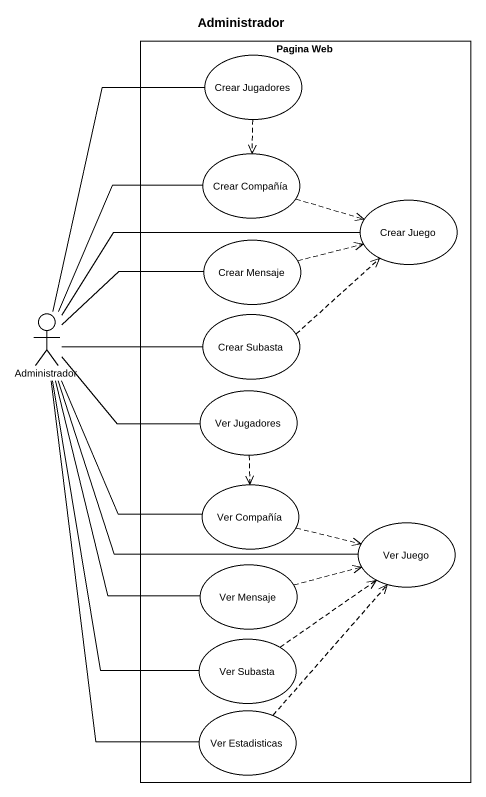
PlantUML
@startuml
title Administrador
rectangle "Pagina Web" as Pagina_Web {
  usecase "Crear Jugadores" as Crear_Jugadores
  usecase "Crear Compañía" as Crear_Compañía
  usecase "Crear Juego" as Crear_Juego
  usecase "Crear Mensaje" as Crear_Mensaje
  usecase "Crear Subasta" as Crear_Subasta
  usecase "Ver Jugadores" as Ver_Jugadores
  usecase "Ver Compañía" as Ver_Compañía
  usecase "Ver Juego" as Ver_Juego
  usecase "Ver Mensaje" as Ver_Mensaje
  usecase "Ver Subasta" as Ver_Subasta
  usecase "Ver Estadisticas" as Ver_Estadisticas
}
actor Administrador
Crear_Jugadores ..> Crear_Compañía
Crear_Compañía .right.> Crear_Juego
Crear_Mensaje .right.> Crear_Juego
Administrador -up- Crear_Jugadores
Administrador -up- Crear_Compañía
Administrador -right- Crear_Juego
Administrador -right- Crear_Mensaje
Administrador -right- Crear_Subasta
Administrador -right- Ver_Jugadores
Administrador -- Ver_Compañía
Administrador -right- Ver_Juego
Administrador -- Ver_Mensaje
Administrador -- Ver_Subasta
Administrador -- Ver_Estadisticas
Crear_Subasta .up.> Crear_Juego
Ver_Jugadores ..> Ver_Compañía
Ver_Compañía .right.> Ver_Juego
Ver_Mensaje .right.> Ver_Juego
Ver_Subasta .up.> Ver_Juego
Ver_Estadisticas .up.> Ver_Juego
@enduml
